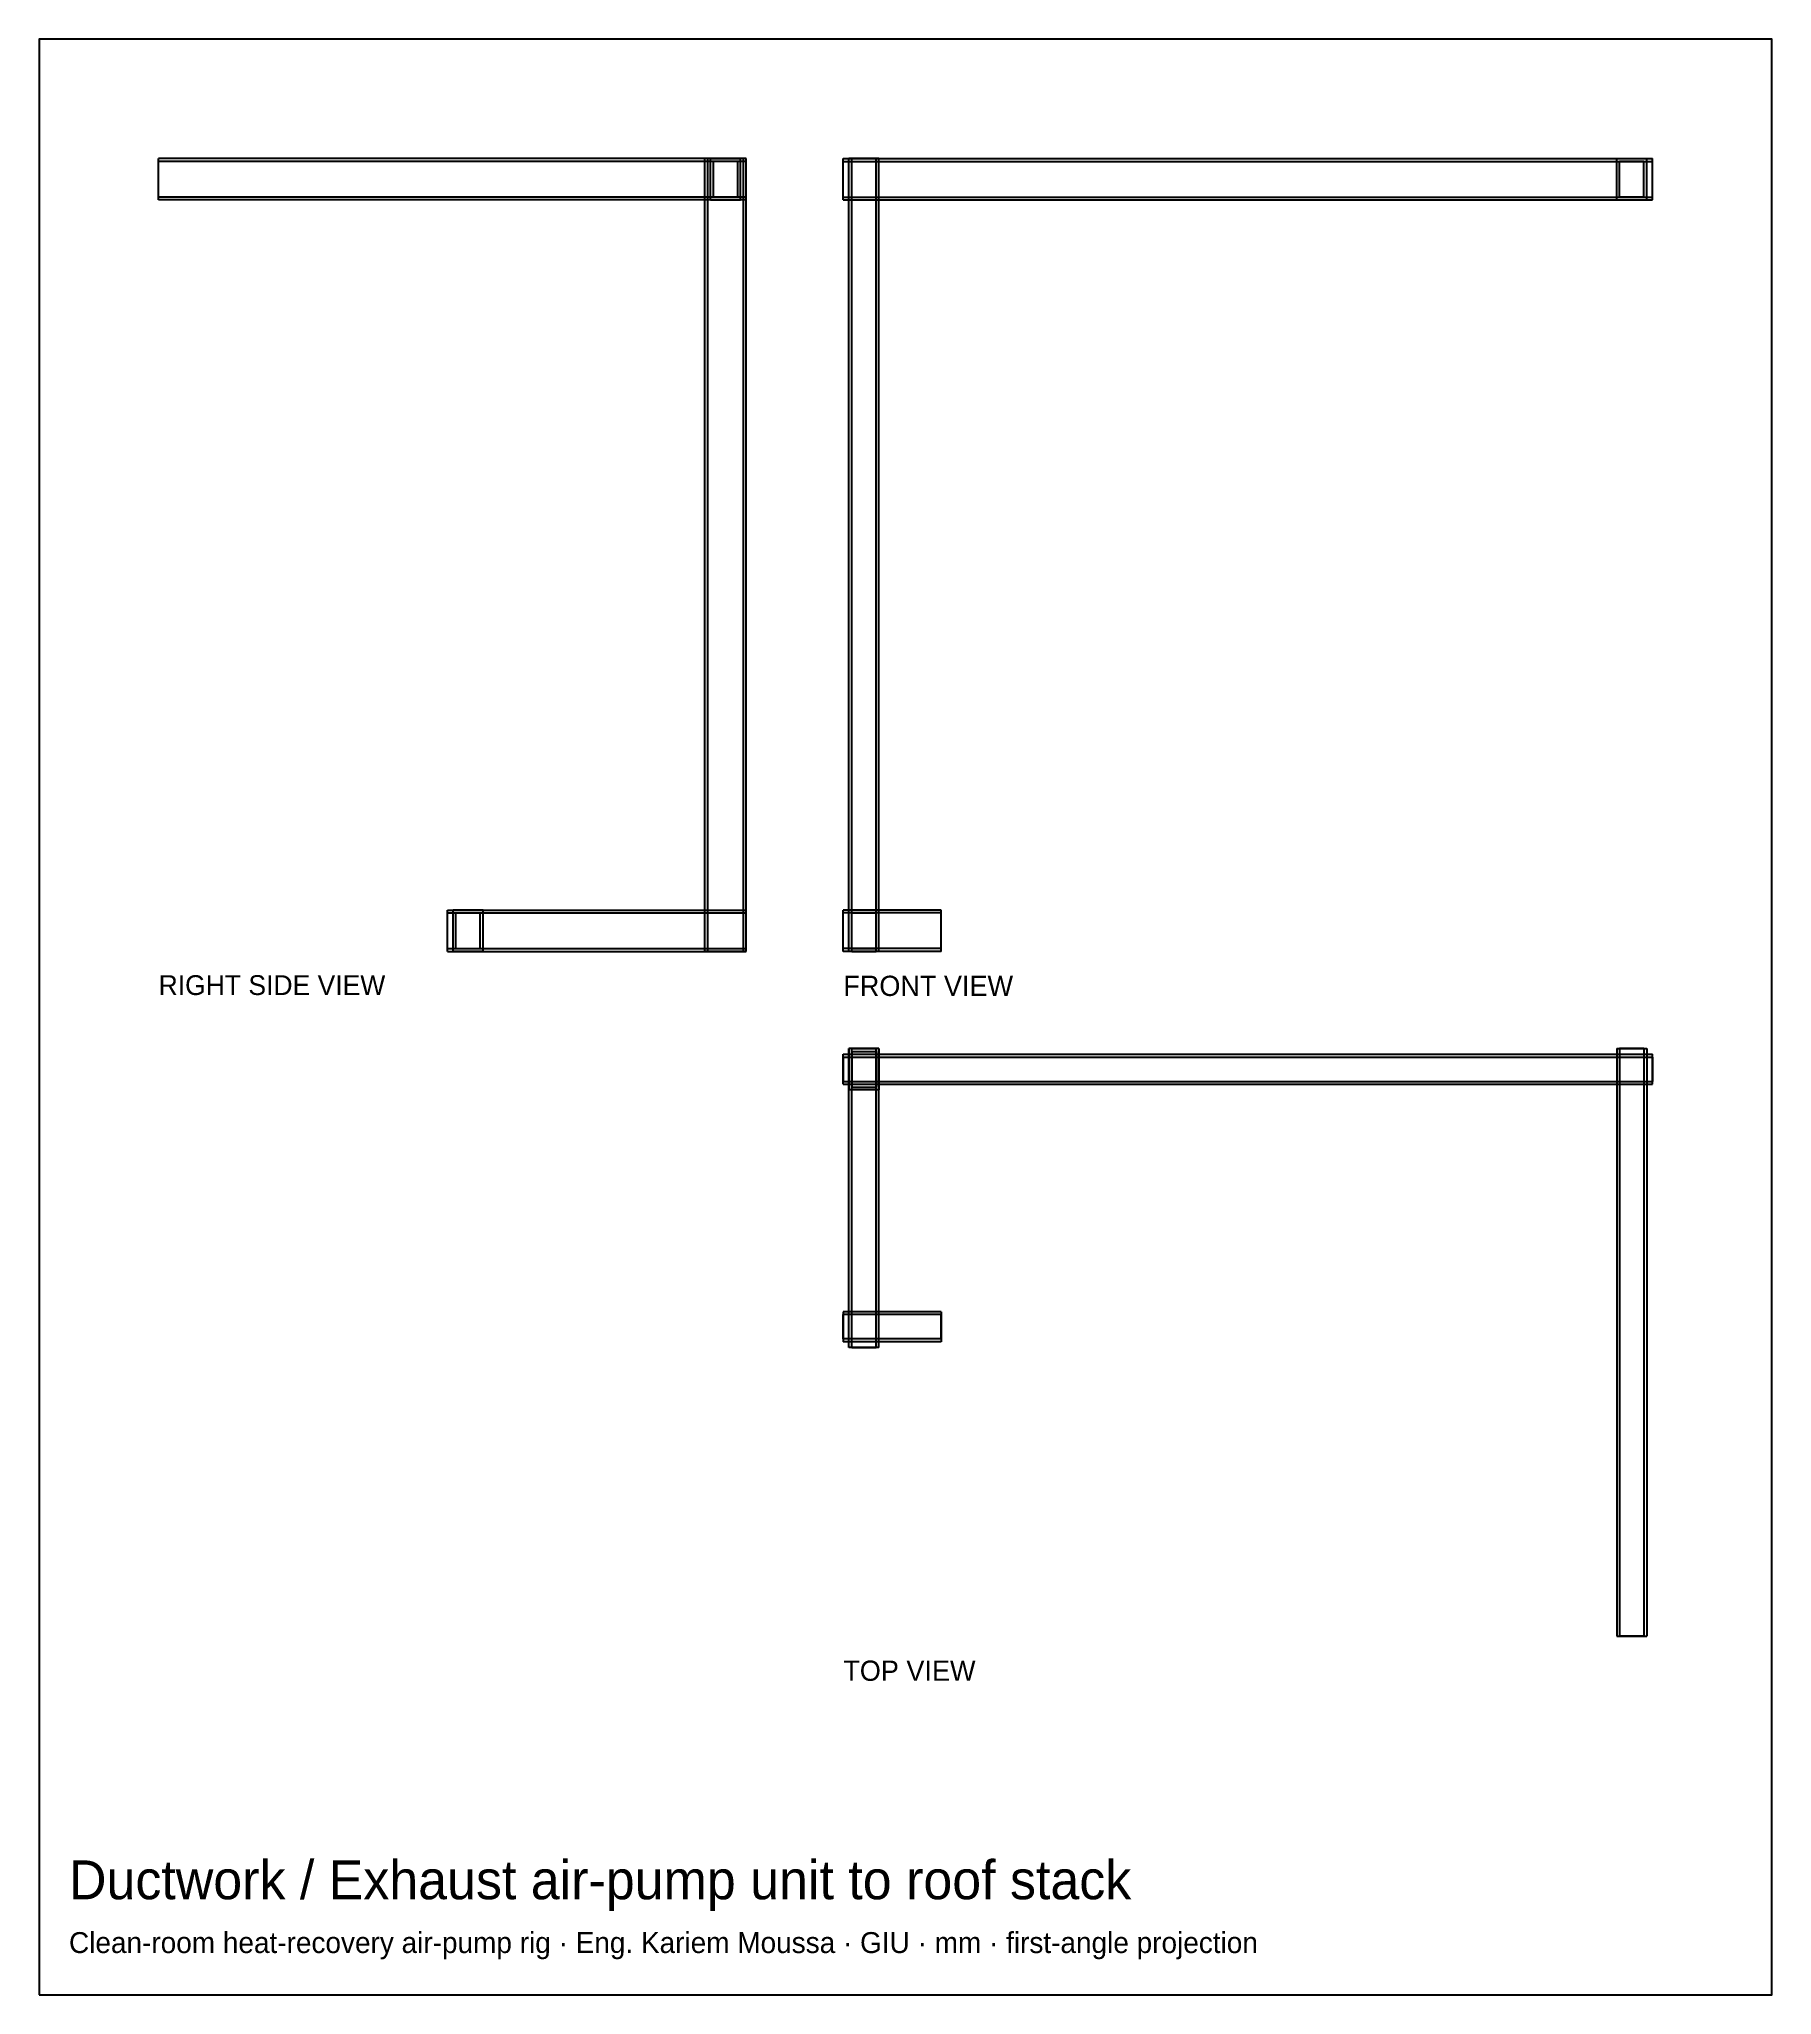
# Model space of a CAD drawing. Header units: millimetres. Extents: x -923 to 0, y -517 to 525.
import ezdxf

# ---------------------------------------------------------------- set-up
doc = ezdxf.new("R2010")
doc.units = ezdxf.units.MM
for name, color, linetype in [('BORDER', 7, 'Continuous'), ('HIDDEN', 8, 'Continuous'), ('TEXT', 5, 'Continuous'), ('VISIBLE', 7, 'Continuous')]:
    doc.layers.add(name, color=color, linetype=linetype)

msp = doc.modelspace()

# ---------------------------------------------------------------- linework, layer by layer
at = {"layer": 'BORDER'}
msp.add_lwpolyline([(-923.38, -516.89), (-0.34, -516.89), (-0.34, 524.66), (-923.38, 524.66)], close=True, dxfattribs=at)
at = {"layer": 'HIDDEN'}
for points in [[(-546.72, 461), (-859.72, 461)], [(-859.72, 439), (-859.72, 461)], [(-546.72, 459.5), (-859.72, 459.5)], [(-546.72, 459.5), (-859.72, 459.5)], [(-859.72, 440.5), (-859.72, 459.5)], [(-859.72, 440.5), (-859.72, 459.5)], [(-568.72, 38.8), (-568.72, 461)], [(-546.72, 461), (-568.72, 461)], [(-568.72, 439), (-568.72, 461)], [(-546.72, 461), (-568.72, 461)], [(-567.22, 38.8), (-567.22, 461)], [(-567.22, 38.8), (-567.22, 461)], [(-548.22, 461), (-567.22, 461)], [(-548.22, 461), (-567.22, 461)], [(-565.72, 461), (-549.72, 461)], [(-565.72, 439), (-565.72, 461)], [(-564.22, 440.5), (-564.22, 459.5)], [(-551.22, 459.5), (-564.22, 459.5)], [(-551.22, 440.5), (-551.22, 459.5)], [(-549.72, 439), (-549.72, 461)], [(-548.22, 38.8), (-548.22, 461)], [(-548.22, 38.8), (-548.22, 461)], [(-546.72, 38.8), (-546.72, 461)], [(-546.72, 439), (-546.72, 461)], [(-546.72, 439), (-546.72, 461)], [(-546.72, 440.5), (-546.72, 459.5)], [(-546.72, 440.5), (-546.72, 459.5)], [(-495, 439), (-495, 461)], [(-495, 461), (-64, 461)], [(-495, 459.5), (-64, 459.5)], [(-495, 459.5), (-64, 459.5)], [(-495, 440.5), (-495, 459.5)], [(-495, 440.5), (-495, 459.5)], [(-476, 461), (-492, 461)], [(-492, 38.8), (-492, 461)], [(-490.5, 38.8), (-490.5, 461)], [(-490.5, 38.8), (-490.5, 461)], [(-490.5, 461), (-477.5, 461)], [(-490.5, 461), (-477.5, 461)], [(-477.5, 38.8), (-477.5, 461)], [(-477.5, 38.8), (-477.5, 461)], [(-476, 38.8), (-476, 461)], [(-83, 461), (-67, 461)], [(-83, 439), (-83, 461)], [(-81.5, 440.5), (-81.5, 459.5)], [(-68.5, 459.5), (-81.5, 459.5)], [(-68.5, 440.5), (-68.5, 459.5)], [(-67, 439), (-67, 461)], [(-64, 439), (-64, 461)], [(-64, 440.5), (-64, 459.5)], [(-64, 440.5), (-64, 459.5)], [(-546.72, 440.5), (-859.72, 440.5)], [(-546.72, 440.5), (-859.72, 440.5)], [(-546.72, 439), (-859.72, 439)], [(-565.72, 439), (-549.72, 439)], [(-551.22, 440.5), (-564.22, 440.5)], [(-495, 440.5), (-64, 440.5)], [(-495, 440.5), (-64, 440.5)], [(-495, 439), (-64, 439)], [(-492, 439), (-476, 439)], [(-83, 439), (-67, 439)], [(-68.5, 440.5), (-81.5, 440.5)], [(-705.87, 38.8), (-705.87, 60.8)], [(-705.87, 60.8), (-546.72, 60.8)], [(-705.87, 59.3), (-546.72, 59.3)], [(-705.87, 59.3), (-546.72, 59.3)], [(-705.87, 40.3), (-705.87, 59.3)], [(-705.87, 40.3), (-705.87, 59.3)], [(-702.87, 38.8), (-702.87, 60.8)], [(-686.87, 60.8), (-702.87, 60.8)], [(-701.37, 59.3), (-688.37, 59.3)], [(-701.37, 40.3), (-701.37, 59.3)], [(-688.37, 40.3), (-688.37, 59.3)], [(-686.87, 38.8), (-686.87, 60.8)], [(-546.72, 38.8), (-546.72, 60.8)], [(-546.72, 40.3), (-546.72, 59.3)], [(-546.72, 40.3), (-546.72, 59.3)], [(-442.9, 60.8), (-495, 60.8)], [(-495, 38.8), (-495, 60.8)], [(-442.9, 59.3), (-495, 59.3)], [(-442.9, 59.3), (-495, 59.3)], [(-495, 40.3), (-495, 59.3)], [(-495, 40.3), (-495, 59.3)], [(-492, 38.8), (-492, 60.8)], [(-476, 60.8), (-492, 60.8)], [(-492, 38.8), (-492, 60.8)], [(-490.5, 59.3), (-477.5, 59.3)], [(-490.5, 40.3), (-490.5, 59.3)], [(-477.5, 40.3), (-477.5, 59.3)], [(-476, 38.8), (-476, 60.8)], [(-476, 38.8), (-476, 60.8)], [(-442.9, 38.8), (-442.9, 60.8)], [(-442.9, 40.3), (-442.9, 59.3)], [(-442.9, 40.3), (-442.9, 59.3)], [(-705.87, 40.3), (-546.72, 40.3)], [(-705.87, 40.3), (-546.72, 40.3)], [(-705.87, 38.8), (-546.72, 38.8)], [(-686.87, 38.8), (-702.87, 38.8)], [(-701.37, 40.3), (-688.37, 40.3)], [(-546.72, 38.8), (-568.72, 38.8)], [(-548.22, 38.8), (-567.22, 38.8)], [(-548.22, 38.8), (-567.22, 38.8)], [(-442.9, 40.3), (-495, 40.3)], [(-442.9, 40.3), (-495, 40.3)], [(-442.9, 38.8), (-495, 38.8)], [(-476, 38.8), (-492, 38.8)], [(-476, 38.8), (-492, 38.8)], [(-476, 38.8), (-492, 38.8)], [(-490.5, 40.3), (-477.5, 40.3)], [(-490.5, 38.8), (-477.5, 38.8)], [(-490.5, 38.8), (-477.5, 38.8)], [(-495, -15.92), (-64, -15.92)], [(-495, -31.92), (-495, -15.92)], [(-495, -17.42), (-64, -17.42)], [(-495, -17.42), (-64, -17.42)], [(-495, -17.42), (-495, -30.42)], [(-495, -17.42), (-495, -30.42)], [(-492, -34.92), (-492, -12.92)], [(-476, -12.92), (-492, -12.92)], [(-476, -12.92), (-492, -12.92)], [(-492, -172.07), (-492, -12.92)], [(-492, -12.92), (-492, -34.92)], [(-476, -12.92), (-492, -12.92)], [(-490.5, -172.07), (-490.5, -12.92)], [(-490.5, -172.07), (-490.5, -12.92)], [(-490.5, -12.92), (-477.5, -12.92)], [(-490.5, -12.92), (-477.5, -12.92)], [(-490.5, -14.42), (-490.5, -33.42)], [(-490.5, -14.42), (-477.5, -14.42)], [(-477.5, -172.07), (-477.5, -12.92)], [(-477.5, -172.07), (-477.5, -12.92)], [(-477.5, -14.42), (-477.5, -33.42)], [(-476, -34.92), (-476, -12.92)], [(-476, -172.07), (-476, -12.92)], [(-476, -12.92), (-476, -34.92)], [(-83, -12.92), (-67, -12.92)], [(-83, -12.92), (-83, -325.92)], [(-81.5, -12.92), (-81.5, -325.92)], [(-81.5, -12.92), (-81.5, -325.92)], [(-68.5, -12.92), (-81.5, -12.92)], [(-68.5, -12.92), (-81.5, -12.92)], [(-68.5, -12.92), (-68.5, -325.92)], [(-68.5, -12.92), (-68.5, -325.92)], [(-67, -12.92), (-67, -325.92)], [(-64, -31.92), (-64, -15.92)], [(-64, -17.42), (-64, -30.42)], [(-64, -17.42), (-64, -30.42)], [(-495, -30.42), (-64, -30.42)], [(-495, -30.42), (-64, -30.42)], [(-495, -31.92), (-64, -31.92)], [(-476, -34.92), (-492, -34.92)], [(-490.5, -33.42), (-477.5, -33.42)], [(-495, -153.07), (-495, -169.07)], [(-442.9, -153.07), (-495, -153.07)], [(-442.9, -154.57), (-495, -154.57)], [(-442.9, -154.57), (-495, -154.57)], [(-495, -167.57), (-495, -154.57)], [(-495, -167.57), (-495, -154.57)], [(-442.9, -153.07), (-442.9, -169.07)], [(-442.9, -167.57), (-442.9, -154.57)], [(-442.9, -167.57), (-442.9, -154.57)], [(-442.9, -167.57), (-495, -167.57)], [(-442.9, -167.57), (-495, -167.57)], [(-442.9, -169.07), (-495, -169.07)], [(-476, -172.07), (-492, -172.07)], [(-490.5, -172.07), (-477.5, -172.07)], [(-490.5, -172.07), (-477.5, -172.07)], [(-83, -325.92), (-67, -325.92)], [(-68.5, -325.92), (-81.5, -325.92)], [(-68.5, -325.92), (-81.5, -325.92)]]:
    msp.add_lwpolyline(points, dxfattribs=at)
at = {"layer": 'VISIBLE'}
for points in [[(-546.72, 461), (-859.72, 461)], [(-859.72, 439), (-859.72, 461)], [(-565.72, 461), (-549.72, 461)], [(-565.72, 439), (-565.72, 461)], [(-564.22, 440.5), (-564.22, 459.5)], [(-551.22, 459.5), (-564.22, 459.5)], [(-551.22, 440.5), (-551.22, 459.5)], [(-549.72, 439), (-549.72, 461)], [(-546.72, 439), (-546.72, 461)], [(-495, 439), (-495, 461)], [(-495, 461), (-64, 461)], [(-492, 60.8), (-492, 461)], [(-476, 461), (-492, 461)], [(-476, 60.8), (-476, 461)], [(-83, 461), (-67, 461)], [(-83, 439), (-83, 461)], [(-81.5, 440.5), (-81.5, 459.5)], [(-68.5, 459.5), (-81.5, 459.5)], [(-68.5, 440.5), (-68.5, 459.5)], [(-67, 439), (-67, 461)], [(-64, 439), (-64, 461)], [(-546.72, 439), (-859.72, 439)], [(-568.72, 38.8), (-568.72, 439)], [(-565.72, 439), (-549.72, 439)], [(-551.22, 440.5), (-564.22, 440.5)], [(-546.72, 38.8), (-546.72, 439)], [(-495, 439), (-492, 439)], [(-476, 439), (-64, 439)], [(-83, 439), (-67, 439)], [(-68.5, 440.5), (-81.5, 440.5)], [(-705.87, 38.8), (-705.87, 60.8)], [(-705.87, 60.8), (-546.72, 60.8)], [(-702.87, 38.8), (-702.87, 60.8)], [(-686.87, 60.8), (-702.87, 60.8)], [(-701.37, 59.3), (-688.37, 59.3)], [(-701.37, 40.3), (-701.37, 59.3)], [(-688.37, 40.3), (-688.37, 59.3)], [(-686.87, 38.8), (-686.87, 60.8)], [(-546.72, 38.8), (-546.72, 60.8)], [(-442.9, 60.8), (-495, 60.8)], [(-495, 38.8), (-495, 60.8)], [(-492, 38.8), (-492, 60.8)], [(-476, 60.8), (-492, 60.8)], [(-490.5, 59.3), (-477.5, 59.3)], [(-490.5, 40.3), (-490.5, 59.3)], [(-477.5, 40.3), (-477.5, 59.3)], [(-476, 38.8), (-476, 60.8)], [(-442.9, 38.8), (-442.9, 60.8)], [(-705.87, 38.8), (-546.72, 38.8)], [(-686.87, 38.8), (-702.87, 38.8)], [(-701.37, 40.3), (-688.37, 40.3)], [(-546.72, 38.8), (-568.72, 38.8)], [(-442.9, 38.8), (-495, 38.8)], [(-476, 38.8), (-492, 38.8)], [(-490.5, 40.3), (-477.5, 40.3)], [(-495, -15.92), (-64, -15.92)], [(-495, -31.92), (-495, -15.92)], [(-492, -12.92), (-492, -34.92)], [(-476, -12.92), (-492, -12.92)], [(-490.5, -14.42), (-490.5, -33.42)], [(-490.5, -14.42), (-477.5, -14.42)], [(-477.5, -14.42), (-477.5, -33.42)], [(-476, -12.92), (-476, -34.92)], [(-83, -12.92), (-67, -12.92)], [(-83, -12.92), (-83, -325.92)], [(-67, -12.92), (-67, -325.92)], [(-64, -31.92), (-64, -15.92)], [(-495, -31.92), (-64, -31.92)], [(-492, -172.07), (-492, -34.92)], [(-476, -34.92), (-492, -34.92)], [(-490.5, -33.42), (-477.5, -33.42)], [(-476, -172.07), (-476, -34.92)], [(-495, -153.07), (-495, -169.07)], [(-442.9, -153.07), (-495, -153.07)], [(-442.9, -153.07), (-442.9, -169.07)], [(-442.9, -169.07), (-495, -169.07)], [(-476, -172.07), (-492, -172.07)], [(-83, -325.92), (-67, -325.92)]]:
    msp.add_lwpolyline(points, dxfattribs=at)

# ---------------------------------------------------------------- texts
at = {"layer": 'TEXT'}
for s, height, p in [('RIGHT SIDE VIEW', 10.555, (-859.72, 15.58)), ('FRONT VIEW', 10.775, (-495, 15.09)), ('TOP VIEW', 10.775, (-495, -349.63)), ('Ductwork / Exhaust air-pump unit to roof stack', 20.6887, (-907.46, -465.97)), ('Clean-room heat-recovery air-pump rig · Eng. Kariem Moussa · GIU · mm · first-angle projection', 11.1401, (-907.46, -494.61))]:
    msp.add_text(s, height=height, dxfattribs=at).set_placement(p)

doc.saveas('drawing.dxf')
